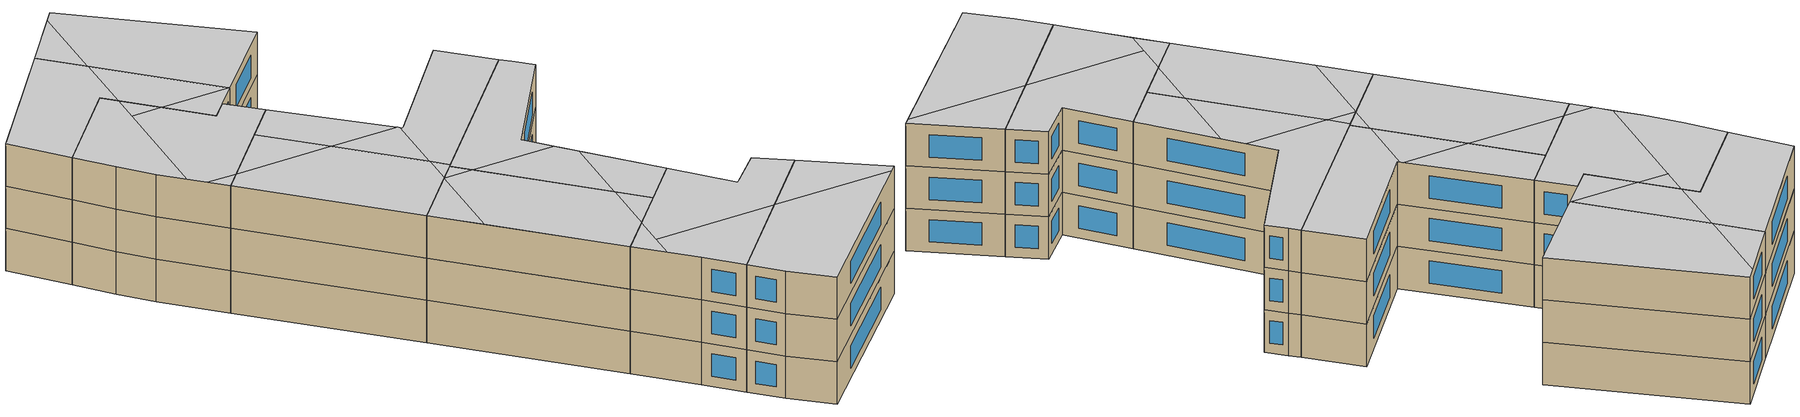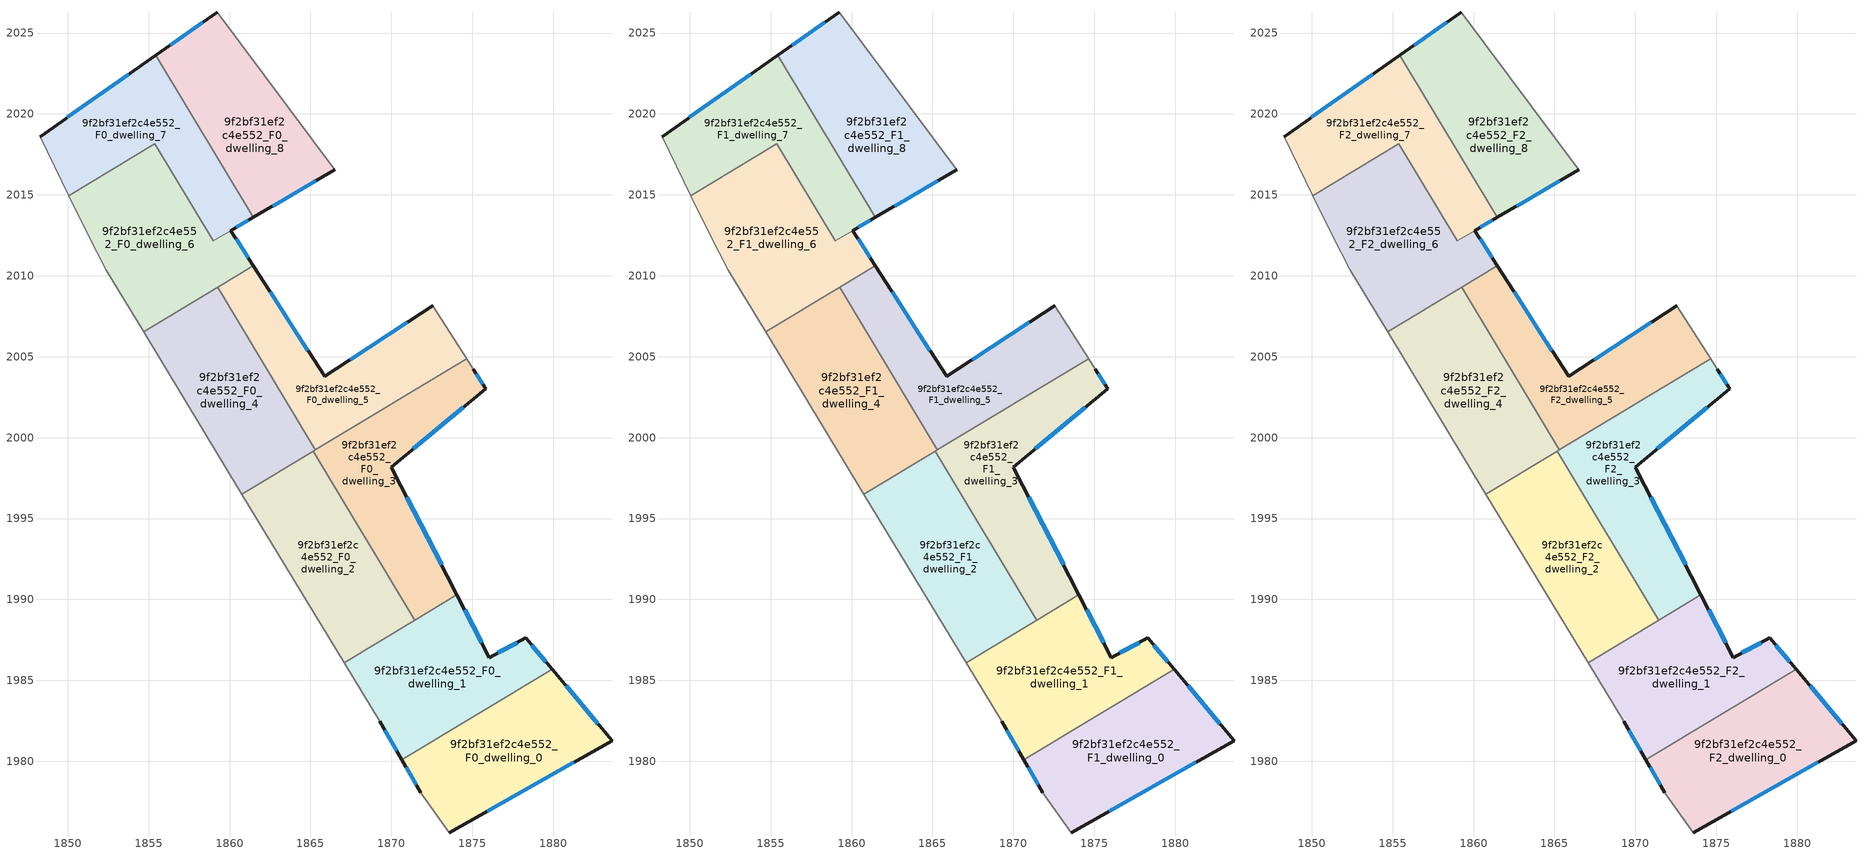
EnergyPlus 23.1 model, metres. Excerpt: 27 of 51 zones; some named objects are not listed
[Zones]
9f2bf31ef2c4e552_F0_dwelling_0
 floor ground (EU_floor_Construction): 1879.92,1985.69 1883.63,1981.28 1873.56,1975.58 1871.81,1978.07 1870.64,1980.1 z0
 wall outside (EU_wall_Construction): 1870.64,1980.1 1871.81,1978.07 / 1873.56,1975.58 1883.63,1981.28 1879.92,1985.69 z0:3
 wall to 9f2bf31ef2c4e552_F0_dwelling_1 (EU_wall_Construction): 1879.92,1985.69 1870.64,1980.1 z0:3
 wall adiabatic (EU_wall_Construction): 1871.81,1978.07 1873.56,1975.58 z0:3
 window (EU_Window_Construction): 1870.91,1979.62 1871.54,1978.54 / 1882.76,1982.31 1880.8,1984.66 / 1875.93,1976.92 1881.27,1979.94 z0.7:2.3
9f2bf31ef2c4e552_F0_dwelling_1
 floor ground (EU_floor_Construction): 1878.3,1987.62 1879.92,1985.69 1870.64,1980.1 1869.27,1982.47 1867.08,1986.08 1874.05,1990.28 1876.04,1986.41 z0
 wall outside (EU_wall_Construction): 1869.27,1982.47 1870.64,1980.1 / 1879.92,1985.69 1878.3,1987.62 1876.04,1986.41 1874.05,1990.28 z0:3
 wall adiabatic (EU_wall_Construction): 1867.08,1986.08 1869.27,1982.47 z0:3
 wall to 9f2bf31ef2c4e552_F0_dwelling_2 (EU_wall_Construction): 1871.44,1988.71 1867.08,1986.08 z0:3
 wall to 9f2bf31ef2c4e552_F0_dwelling_3 (EU_wall_Construction): 1874.05,1990.28 1871.44,1988.71 z0:3
 window (EU_Window_Construction): 1869.59,1981.91 1870.32,1980.66 / 1875.58,1987.32 1874.52,1989.37 / 1877.77,1987.34 1876.57,1986.7 / 1879.54,1986.15 1878.68,1987.17 z0.7:2.3
9f2bf31ef2c4e552_F0_dwelling_2
 floor ground (EU_floor_Construction): 1865.16,1999.15 1871.44,1988.71 1867.08,1986.08 1860.76,1996.51 z0
 wall to 9f2bf31ef2c4e552_F0_dwelling_3 (EU_wall_Construction): 1871.44,1988.71 1865.16,1999.15 z0:3
 wall adiabatic (EU_wall_Construction): 1860.76,1996.51 1867.08,1986.08 z0:3
 wall to 9f2bf31ef2c4e552_F0_dwelling_4 (EU_wall_Construction): 1865.16,1999.15 1860.76,1996.51 z0:3
9f2bf31ef2c4e552_F0_dwelling_3
 floor ground (EU_floor_Construction): 1875.05,2004.22 1875.82,2003.01 1869.98,1998.18 1874.05,1990.28 1871.44,1988.71 1865.16,1999.15 1874.65,2004.87 z0
 wall outside (EU_wall_Construction): 1874.05,1990.28 1869.98,1998.18 1875.82,2003.01 1875.05,2004.22 z0:3
 wall adiabatic (EU_wall_Construction): 1875.05,2004.22 1874.65,2004.87 z0:3
 wall to 9f2bf31ef2c4e552_F0_dwelling_5 (EU_wall_Construction): 1874.65,2004.87 1865.3,1999.24 z0:3
 wall to 9f2bf31ef2c4e552_F0_dwelling_4 (EU_wall_Construction): 1865.3,1999.24 1865.16,1999.15 z0:3
 window (EU_Window_Construction): 1875.64,2003.29 1875.23,2003.94 / 1871.36,1999.32 1874.45,2001.88 / 1873.1,1992.14 1870.94,1996.33 z0.7:2.3
9f2bf31ef2c4e552_F0_dwelling_4
 floor ground (EU_floor_Construction): 1859.26,2009.28 1865.3,1999.24 1860.76,1996.51 1854.69,2006.53 z0
 wall to 9f2bf31ef2c4e552_F0_dwelling_5 (EU_wall_Construction): 1865.3,1999.24 1859.26,2009.28 z0:3
 wall adiabatic (EU_wall_Construction): 1854.69,2006.53 1860.76,1996.51 z0:3
 wall to 9f2bf31ef2c4e552_F0_dwelling_6 (EU_wall_Construction): 1859.26,2009.28 1854.69,2006.53 z0:3
9f2bf31ef2c4e552_F0_dwelling_5
 floor ground (EU_floor_Construction): 1872.56,2008.16 1874.65,2004.87 1865.3,1999.24 1859.26,2009.28 1861.47,2010.62 1865.88,2003.78 z0
 wall outside (EU_wall_Construction): 1872.56,2008.16 1865.88,2003.78 1861.47,2010.62 z0:3
 wall adiabatic (EU_wall_Construction): 1874.65,2004.87 1872.56,2008.16 z0:3
 wall to 9f2bf31ef2c4e552_F0_dwelling_6 (EU_wall_Construction): 1861.47,2010.62 1859.26,2009.28 z0:3
 window (EU_Window_Construction): 1864.84,2005.39 1862.51,2009.01 / 1870.99,2007.13 1867.45,2004.81 z0.7:2.3
9f2bf31ef2c4e552_F0_dwelling_6
 floor ground (EU_floor_Construction): 1860.07,2012.8 1861.47,2010.62 1854.69,2006.53 1852.38,2010.35 1851.26,2012.49 1850.06,2014.95 1855.38,2018.15 1858.98,2012.16 z0
 wall outside (EU_wall_Construction): 1861.47,2010.62 1860.07,2012.8 z0:3
 wall adiabatic (EU_wall_Construction): 1850.06,2014.95 1851.26,2012.49 1852.38,2010.35 1854.69,2006.53 z0:3
 wall to 9f2bf31ef2c4e552_F0_dwelling_7 (EU_wall_Construction): 1858.98,2012.17 1855.38,2018.15 1850.06,2014.95 / 1860.07,2012.8 1858.98,2012.16 z0:3
 window (EU_Window_Construction): 1861.14,2011.13 1860.4,2012.29 z0.7:2.3
9f2bf31ef2c4e552_F0_dwelling_7
 floor ground (EU_floor_Construction): 1855.44,2023.63 1861.47,2013.61 1858.98,2012.16 1855.38,2018.15 1850.06,2014.95 1848.28,2018.61 z0
 wall outside (EU_wall_Construction): 1855.44,2023.63 1848.28,2018.61 / 1860.07,2012.8 1861.47,2013.61 z0:3
 wall adiabatic (EU_wall_Construction): 1848.28,2018.61 1850.06,2014.95 z0:3
 wall to 9f2bf31ef2c4e552_F0_dwelling_8 (EU_wall_Construction): 1861.47,2013.61 1855.44,2023.63 z0:3
 window (EU_Window_Construction): 1853.76,2022.45 1849.97,2019.78 / 1860.4,2012.99 1861.14,2013.42 z0.7:2.3
9f2bf31ef2c4e552_F0_dwelling_8
 floor ground (EU_floor_Construction): 1859.24,2026.29 1866.51,2016.55 1861.47,2013.61 1855.44,2023.63 z0
 wall outside (EU_wall_Construction): 1861.47,2013.61 1866.51,2016.55 / 1859.24,2026.29 1855.44,2023.63 z0:3
 wall adiabatic (EU_wall_Construction): 1866.51,2016.55 1859.24,2026.29 z0:3
 window (EU_Window_Construction): 1862.66,2014.3 1865.33,2015.86 / 1858.34,2025.67 1856.33,2024.26 z0.7:2.3
9f2bf31ef2c4e552_F1_dwelling_0
 floor to 9f2bf31ef2c4e552_F0_dwelling_0 (EU_floor_Construction): 1879.92,1985.69 1883.63,1981.28 1873.56,1975.58 1871.81,1978.07 1870.64,1980.1 z3
 wall outside (EU_wall_Construction): 1870.64,1980.1 1871.81,1978.07 / 1873.56,1975.58 1883.63,1981.28 1879.92,1985.69 z3:6
 wall to 9f2bf31ef2c4e552_F1_dwelling_1 (EU_wall_Construction): 1879.92,1985.69 1870.64,1980.1 z3:6
 wall adiabatic (EU_wall_Construction): 1871.81,1978.07 1873.56,1975.58 z3:6
 window (EU_Window_Construction): 1870.91,1979.62 1871.54,1978.54 / 1882.76,1982.31 1880.8,1984.66 / 1875.93,1976.92 1881.27,1979.94 z3.7:5.3
9f2bf31ef2c4e552_F1_dwelling_1
 floor to 9f2bf31ef2c4e552_F0_dwelling_1 (EU_floor_Construction): 1878.3,1987.62 1879.92,1985.69 1870.64,1980.1 1869.27,1982.47 1867.08,1986.08 1874.05,1990.28 1876.04,1986.41 z3
 wall outside (EU_wall_Construction): 1869.27,1982.47 1870.64,1980.1 / 1879.92,1985.69 1878.3,1987.62 1876.04,1986.41 1874.05,1990.28 z3:6
 wall adiabatic (EU_wall_Construction): 1867.08,1986.08 1869.27,1982.47 z3:6
 wall to 9f2bf31ef2c4e552_F1_dwelling_2 (EU_wall_Construction): 1871.44,1988.71 1867.08,1986.08 z3:6
 wall to 9f2bf31ef2c4e552_F1_dwelling_3 (EU_wall_Construction): 1874.05,1990.28 1871.44,1988.71 z3:6
 window (EU_Window_Construction): 1869.59,1981.91 1870.32,1980.66 / 1875.58,1987.32 1874.52,1989.37 / 1877.77,1987.34 1876.57,1986.7 / 1879.54,1986.15 1878.68,1987.17 z3.7:5.3
9f2bf31ef2c4e552_F1_dwelling_2
 floor to 9f2bf31ef2c4e552_F0_dwelling_2 (EU_floor_Construction): 1865.16,1999.15 1871.44,1988.71 1867.08,1986.08 1860.76,1996.51 z3
 wall to 9f2bf31ef2c4e552_F1_dwelling_3 (EU_wall_Construction): 1871.44,1988.71 1865.16,1999.15 z3:6
 wall adiabatic (EU_wall_Construction): 1860.76,1996.51 1867.08,1986.08 z3:6
 wall to 9f2bf31ef2c4e552_F1_dwelling_4 (EU_wall_Construction): 1865.16,1999.15 1860.76,1996.51 z3:6
9f2bf31ef2c4e552_F1_dwelling_3
 floor to 9f2bf31ef2c4e552_F0_dwelling_3 (EU_floor_Construction): 1875.05,2004.22 1875.82,2003.01 1869.98,1998.18 1874.05,1990.28 1871.44,1988.71 1865.16,1999.15 1874.65,2004.87 z3
 wall outside (EU_wall_Construction): 1874.05,1990.28 1869.98,1998.18 1875.82,2003.01 1875.05,2004.22 z3:6
 wall adiabatic (EU_wall_Construction): 1875.05,2004.22 1874.65,2004.87 z3:6
 wall to 9f2bf31ef2c4e552_F1_dwelling_5 (EU_wall_Construction): 1874.65,2004.87 1865.3,1999.24 z3:6
 wall to 9f2bf31ef2c4e552_F1_dwelling_4 (EU_wall_Construction): 1865.3,1999.24 1865.16,1999.15 z3:6
 window (EU_Window_Construction): 1875.64,2003.29 1875.23,2003.94 / 1871.36,1999.32 1874.45,2001.88 / 1873.1,1992.14 1870.94,1996.33 z3.7:5.3
9f2bf31ef2c4e552_F1_dwelling_4
 floor to 9f2bf31ef2c4e552_F0_dwelling_4 (EU_floor_Construction): 1859.26,2009.28 1865.3,1999.24 1860.76,1996.51 1854.69,2006.53 z3
 wall to 9f2bf31ef2c4e552_F1_dwelling_5 (EU_wall_Construction): 1865.3,1999.24 1859.26,2009.28 z3:6
 wall adiabatic (EU_wall_Construction): 1854.69,2006.53 1860.76,1996.51 z3:6
 wall to 9f2bf31ef2c4e552_F1_dwelling_6 (EU_wall_Construction): 1859.26,2009.28 1854.69,2006.53 z3:6
9f2bf31ef2c4e552_F1_dwelling_5
 floor to 9f2bf31ef2c4e552_F0_dwelling_5 (EU_floor_Construction): 1872.56,2008.16 1874.65,2004.87 1865.3,1999.24 1859.26,2009.28 1861.47,2010.62 1865.88,2003.78 z3
 wall outside (EU_wall_Construction): 1872.56,2008.16 1865.88,2003.78 1861.47,2010.62 z3:6
 wall adiabatic (EU_wall_Construction): 1874.65,2004.87 1872.56,2008.16 z3:6
 wall to 9f2bf31ef2c4e552_F1_dwelling_6 (EU_wall_Construction): 1861.47,2010.62 1859.26,2009.28 z3:6
 window (EU_Window_Construction): 1864.84,2005.39 1862.51,2009.01 / 1870.99,2007.13 1867.45,2004.81 z3.7:5.3
9f2bf31ef2c4e552_F1_dwelling_6
 floor to 9f2bf31ef2c4e552_F0_dwelling_6 (EU_floor_Construction): 1860.07,2012.8 1861.47,2010.62 1854.69,2006.53 1852.38,2010.35 1851.26,2012.49 1850.06,2014.95 1855.38,2018.15 1858.98,2012.16 z3
 wall outside (EU_wall_Construction): 1861.47,2010.62 1860.07,2012.8 z3:6
 wall adiabatic (EU_wall_Construction): 1850.06,2014.95 1851.26,2012.49 1852.38,2010.35 1854.69,2006.53 z3:6
 wall to 9f2bf31ef2c4e552_F1_dwelling_7 (EU_wall_Construction): 1858.98,2012.17 1855.38,2018.15 1850.06,2014.95 / 1860.07,2012.8 1858.98,2012.16 z3:6
 window (EU_Window_Construction): 1861.14,2011.13 1860.4,2012.29 z3.7:5.3
9f2bf31ef2c4e552_F1_dwelling_7
 floor to 9f2bf31ef2c4e552_F0_dwelling_7 (EU_floor_Construction): 1855.44,2023.63 1861.47,2013.61 1858.98,2012.16 1855.38,2018.15 1850.06,2014.95 1848.28,2018.61 z3
 wall outside (EU_wall_Construction): 1855.44,2023.63 1848.28,2018.61 / 1860.07,2012.8 1861.47,2013.61 z3:6
 wall adiabatic (EU_wall_Construction): 1848.28,2018.61 1850.06,2014.95 z3:6
 wall to 9f2bf31ef2c4e552_F1_dwelling_8 (EU_wall_Construction): 1861.47,2013.61 1855.44,2023.63 z3:6
 window (EU_Window_Construction): 1853.76,2022.45 1849.97,2019.78 / 1860.4,2012.99 1861.14,2013.42 z3.7:5.3
9f2bf31ef2c4e552_F1_dwelling_8
 floor to 9f2bf31ef2c4e552_F0_dwelling_8 (EU_floor_Construction): 1859.24,2026.29 1866.51,2016.55 1861.47,2013.61 1855.44,2023.63 z3
 wall outside (EU_wall_Construction): 1861.47,2013.61 1866.51,2016.55 / 1859.24,2026.29 1855.44,2023.63 z3:6
 wall adiabatic (EU_wall_Construction): 1866.51,2016.55 1859.24,2026.29 z3:6
 window (EU_Window_Construction): 1862.66,2014.3 1865.33,2015.86 / 1858.34,2025.67 1856.33,2024.26 z3.7:5.3
9f2bf31ef2c4e552_F2_dwelling_0
 floor to 9f2bf31ef2c4e552_F1_dwelling_0 (EU_floor_Construction): 1879.92,1985.69 1883.63,1981.28 1873.56,1975.58 1871.81,1978.07 1870.64,1980.1 z6
 wall outside (EU_wall_Construction): 1870.64,1980.1 1871.81,1978.07 / 1873.56,1975.58 1883.63,1981.28 1879.92,1985.69 z6:9
 wall to 9f2bf31ef2c4e552_F2_dwelling_1 (EU_wall_Construction): 1879.92,1985.69 1870.64,1980.1 z6:9
 wall adiabatic (EU_wall_Construction): 1871.81,1978.07 1873.56,1975.58 z6:9
 window (EU_Window_Construction): 1870.91,1979.62 1871.54,1978.54 / 1882.76,1982.31 1880.8,1984.66 / 1875.93,1976.92 1881.27,1979.94 z6.7:8.3
 ceiling to 9f2bf31ef2c4e552_F3_dwelling_0 (EU_floor_Construction): 1883.26,1981.07 1875.99,1983.32 1870.64,1980.1 1871.81,1978.07 1873.56,1975.58 z9
 ceiling to 9f2bf31ef2c4e552_F3_dwelling_1 (EU_floor_Construction): 1883.63,1981.28 1879.92,1985.69 1875.99,1983.32 1883.26,1981.07 z9
9f2bf31ef2c4e552_F2_dwelling_1
 floor to 9f2bf31ef2c4e552_F1_dwelling_1 (EU_floor_Construction): 1878.3,1987.62 1879.92,1985.69 1870.64,1980.1 1869.27,1982.47 1867.08,1986.08 1874.05,1990.28 1876.04,1986.41 z6
 wall outside (EU_wall_Construction): 1869.27,1982.47 1870.64,1980.1 / 1879.92,1985.69 1878.3,1987.62 1876.04,1986.41 1874.05,1990.28 z6:9
 wall adiabatic (EU_wall_Construction): 1867.08,1986.08 1869.27,1982.47 z6:9
 wall to 9f2bf31ef2c4e552_F2_dwelling_2 (EU_wall_Construction): 1871.44,1988.71 1867.08,1986.08 z6:9
 wall to 9f2bf31ef2c4e552_F2_dwelling_3 (EU_wall_Construction): 1874.05,1990.28 1871.44,1988.71 z6:9
 window (EU_Window_Construction): 1869.59,1981.91 1870.32,1980.66 / 1875.58,1987.32 1874.52,1989.37 / 1877.77,1987.34 1876.57,1986.7 / 1879.54,1986.15 1878.68,1987.17 z6.7:8.3
 ceiling to 9f2bf31ef2c4e552_F3_dwelling_1 (EU_floor_Construction): 1879.92,1985.69 1878.3,1987.62 1876.04,1986.41 1874.05,1990.28 1869.22,1987.37 1868.67,1985.6 1875.99,1983.32 z9
 ceiling to 9f2bf31ef2c4e552_F3_dwelling_0 (EU_floor_Construction): 1875.99,1983.32 1868.67,1985.6 1868.23,1984.18 1869.27,1982.47 1870.64,1980.1 z9
 ceiling to 9f2bf31ef2c4e552_F3_dwelling_2 (EU_floor_Construction): 1868.23,1984.18 1869.22,1987.37 1867.08,1986.08 z9
9f2bf31ef2c4e552_F2_dwelling_2
 floor to 9f2bf31ef2c4e552_F1_dwelling_2 (EU_floor_Construction): 1865.16,1999.15 1871.44,1988.71 1867.08,1986.08 1860.76,1996.51 z6
 wall to 9f2bf31ef2c4e552_F2_dwelling_3 (EU_wall_Construction): 1871.44,1988.71 1865.16,1999.15 z6:9
 wall adiabatic (EU_wall_Construction): 1860.76,1996.51 1867.08,1986.08 z6:9
 wall to 9f2bf31ef2c4e552_F2_dwelling_4 (EU_wall_Construction): 1865.16,1999.15 1860.76,1996.51 z6:9
 ceiling to 9f2bf31ef2c4e552_F3_dwelling_2 (EU_floor_Construction): 1869.22,1987.37 1870.25,1990.69 1865.87,1997.97 1864.11,1998.51 1862.57,1993.53 1867.08,1986.08 z9
 ceiling to 9f2bf31ef2c4e552_F3_dwelling_4 (EU_floor_Construction): 1862.57,1993.53 1864.12,1998.53 1860.76,1996.51 z9
 ceiling to 9f2bf31ef2c4e552_F3_dwelling_1 (EU_floor_Construction): 1871.44,1988.71 1870.25,1990.69 1869.22,1987.37 z9
 ceiling to 9f2bf31ef2c4e552_F3_dwelling_3 (EU_floor_Construction): 1865.87,1997.97 1865.16,1999.15 1864.12,1998.53 1864.12,1998.51 z9
9f2bf31ef2c4e552_F2_dwelling_3
 floor to 9f2bf31ef2c4e552_F1_dwelling_3 (EU_floor_Construction): 1875.05,2004.22 1875.82,2003.01 1869.98,1998.18 1874.05,1990.28 1871.44,1988.71 1865.16,1999.15 1874.65,2004.87 z6
 wall outside (EU_wall_Construction): 1874.05,1990.28 1869.98,1998.18 1875.82,2003.01 1875.05,2004.22 z6:9
 wall adiabatic (EU_wall_Construction): 1875.05,2004.22 1874.65,2004.87 z6:9
 wall to 9f2bf31ef2c4e552_F2_dwelling_5 (EU_wall_Construction): 1874.65,2004.87 1865.3,1999.24 z6:9
 wall to 9f2bf31ef2c4e552_F2_dwelling_4 (EU_wall_Construction): 1865.3,1999.24 1865.16,1999.15 z6:9
 window (EU_Window_Construction): 1875.64,2003.29 1875.23,2003.94 / 1871.36,1999.32 1874.45,2001.88 / 1873.1,1992.14 1870.94,1996.33 z6.7:8.3
 ceiling to 9f2bf31ef2c4e552_F3_dwelling_3 (EU_floor_Construction): 1870.9,1996.41 1869.98,1998.18 1875.82,2003.01 1875.05,2004.22 1874.65,2004.87 1865.16,1999.15 1865.87,1997.97 z9
 ceiling to 9f2bf31ef2c4e552_F3_dwelling_1 (EU_floor_Construction): 1874.05,1990.28 1871.6,1995.04 1870.25,1990.69 1871.44,1988.71 z9
 ceiling to 9f2bf31ef2c4e552_F3_dwelling_2 (EU_floor_Construction): 1870.25,1990.69 1871.6,1995.04 1870.9,1996.41 1865.87,1997.97 z9
9f2bf31ef2c4e552_F2_dwelling_4
 floor to 9f2bf31ef2c4e552_F1_dwelling_4 (EU_floor_Construction): 1859.26,2009.28 1865.3,1999.24 1860.76,1996.51 1854.69,2006.53 z6
 wall to 9f2bf31ef2c4e552_F2_dwelling_5 (EU_wall_Construction): 1865.3,1999.24 1859.26,2009.28 z6:9
 wall adiabatic (EU_wall_Construction): 1854.69,2006.53 1860.76,1996.51 z6:9
 wall to 9f2bf31ef2c4e552_F2_dwelling_6 (EU_wall_Construction): 1859.26,2009.28 1854.69,2006.53 z6:9
 ceiling to 9f2bf31ef2c4e552_F3_dwelling_4 (EU_floor_Construction): 1864.12,1998.53 1864.67,2000.29 1861.63,2005.34 1855.74,2007.17 1854.69,2006.53 1860.76,1996.51 z9
 ceiling to 9f2bf31ef2c4e552_F3_dwelling_5 (EU_floor_Construction): 1861.63,2005.34 1859.26,2009.28 1855.74,2007.17 z9
 ceiling to 9f2bf31ef2c4e552_F3_dwelling_3 (EU_floor_Construction): 1865.3,1999.24 1864.67,2000.29 1864.12,1998.53 z9
9f2bf31ef2c4e552_F2_dwelling_5
 floor to 9f2bf31ef2c4e552_F1_dwelling_5 (EU_floor_Construction): 1872.56,2008.16 1874.65,2004.87 1865.3,1999.24 1859.26,2009.28 1861.47,2010.62 1865.88,2003.78 z6
 wall outside (EU_wall_Construction): 1872.56,2008.16 1865.88,2003.78 1861.47,2010.62 z6:9
 wall adiabatic (EU_wall_Construction): 1874.65,2004.87 1872.56,2008.16 z6:9
 wall to 9f2bf31ef2c4e552_F2_dwelling_6 (EU_wall_Construction): 1861.47,2010.62 1859.26,2009.28 z6:9
 window (EU_Window_Construction): 1864.84,2005.39 1862.51,2009.01 / 1870.99,2007.13 1867.45,2004.81 z6.7:8.3
 ceiling to 9f2bf31ef2c4e552_F3_dwelling_5 (EU_floor_Construction): 1865.68,2004.08 1861.47,2010.62 1859.26,2009.28 1861.63,2005.34 z9
 ceiling to 9f2bf31ef2c4e552_F3_dwelling_3 (EU_floor_Construction): 1874.65,2004.87 1872.56,2008.16 1865.88,2003.78 1865.79,2003.92 1864.67,2000.29 1865.3,1999.24 z9
 ceiling to 9f2bf31ef2c4e552_F3_dwelling_4 (EU_floor_Construction): 1864.67,2000.29 1865.79,2003.92 1865.73,2004.01 1865.68,2004.08 1861.63,2005.34 z9
9f2bf31ef2c4e552_F2_dwelling_6
 floor to 9f2bf31ef2c4e552_F1_dwelling_6 (EU_floor_Construction): 1860.07,2012.8 1861.47,2010.62 1854.69,2006.53 1852.38,2010.35 1851.26,2012.49 1850.06,2014.95 1855.38,2018.15 1858.98,2012.16 z6
 wall outside (EU_wall_Construction): 1861.47,2010.62 1860.07,2012.8 z6:9
 wall adiabatic (EU_wall_Construction): 1850.06,2014.95 1851.26,2012.49 1852.38,2010.35 1854.69,2006.53 z6:9
 wall to 9f2bf31ef2c4e552_F2_dwelling_7 (EU_wall_Construction): 1858.98,2012.17 1855.38,2018.15 1850.06,2014.95 / 1860.07,2012.8 1858.98,2012.16 z6:9
 window (EU_Window_Construction): 1861.14,2011.13 1860.4,2012.29 z6.7:8.3
 ceiling to 9f2bf31ef2c4e552_F3_dwelling_7 (EU_floor_Construction): 1853.33,2008.78 1855.94,2017.21 1855.38,2018.15 1850.06,2014.95 1851.26,2012.49 1852.38,2010.35 z9
 ceiling to 9f2bf31ef2c4e552_F3_dwelling_4 (EU_floor_Construction): 1855.74,2007.17 1853.97,2007.72 1854.69,2006.53 z9
 ceiling to 9f2bf31ef2c4e552_F3_dwelling_5 (EU_floor_Construction): 1861.47,2010.62 1860.07,2012.8 1858.98,2012.16 1857.29,2014.97 1855.43,2015.55 1853.33,2008.78 1853.97,2007.72 1855.74,2007.17 z9
 ceiling to 9f2bf31ef2c4e552_F3_dwelling_6 (EU_floor_Construction): 1857.29,2014.97 1855.94,2017.21 1855.43,2015.55 z9
9f2bf31ef2c4e552_F2_dwelling_7
 floor to 9f2bf31ef2c4e552_F1_dwelling_7 (EU_floor_Construction): 1855.44,2023.63 1861.47,2013.61 1858.98,2012.16 1855.38,2018.15 1850.06,2014.95 1848.28,2018.61 z6
 wall outside (EU_wall_Construction): 1855.44,2023.63 1848.28,2018.61 / 1860.07,2012.8 1861.47,2013.61 z6:9
 wall adiabatic (EU_wall_Construction): 1848.28,2018.61 1850.06,2014.95 z6:9
 wall to 9f2bf31ef2c4e552_F2_dwelling_8 (EU_wall_Construction): 1861.47,2013.61 1855.44,2023.63 z6:9
 window (EU_Window_Construction): 1853.76,2022.45 1849.97,2019.78 / 1860.4,2012.99 1861.14,2013.42 z6.7:8.3
 ceiling to 9f2bf31ef2c4e552_F3_dwelling_7 (EU_floor_Construction): 1855.94,2017.21 1857.09,2020.89 1855.44,2023.63 1848.28,2018.61 1850.06,2014.95 1855.38,2018.15 z9
 ceiling to 9f2bf31ef2c4e552_F3_dwelling_6 (EU_floor_Construction): 1861.43,2013.69 1857.09,2020.89 1855.94,2017.21 1857.29,2014.97 z9
 ceiling to 9f2bf31ef2c4e552_F3_dwelling_5 (EU_floor_Construction): 1861.41,2013.58 1861.47,2013.61 1861.43,2013.69 1857.29,2014.97 1858.98,2012.17 z9
9f2bf31ef2c4e552_F2_dwelling_8
 floor to 9f2bf31ef2c4e552_F1_dwelling_8 (EU_floor_Construction): 1859.24,2026.29 1866.51,2016.55 1861.47,2013.61 1855.44,2023.63 z6
 wall outside (EU_wall_Construction): 1861.47,2013.61 1866.51,2016.55 / 1859.24,2026.29 1855.44,2023.63 z6:9
 wall adiabatic (EU_wall_Construction): 1866.51,2016.55 1859.24,2026.29 z6:9
 window (EU_Window_Construction): 1862.66,2014.3 1865.33,2015.86 / 1858.34,2025.67 1856.33,2024.26 z6.7:8.3
 ceiling to 9f2bf31ef2c4e552_F3_dwelling_6 (EU_floor_Construction): 1866.51,2016.55 1859.24,2026.29 1858.63,2025.87 1857.09,2020.89 1861.43,2013.69 1861.54,2013.65 z9
 ceiling to 9f2bf31ef2c4e552_F3_dwelling_7 (EU_floor_Construction): 1857.09,2020.89 1858.63,2025.87 1855.44,2023.63 z9
[Building]
EU S2 Campaign: North Axis=0; Terrain=City; Solar Distribution=FullExterior
[Site:Location]
Budapest.Ferenc.Liszt.Intl.AP: Latitude=47.437; Longitude=19.256; Time Zone=1; Elevation=185
[SizingPeriod:WeatherFileDays]
AnnualSizingPeriod: Begin Month=1; Begin Day of Month=1; End Month=12; End Day of Month=31; Day of Week for Start Day=Monday; Use Weather File Daylight Saving Period=No; Use Weather File Rain and Snow Indicators=No
[MATERIAL]
EU_InternalMass_Material: Roughness=MediumRough; Thickness=0.1; Conductivity=1; Density=1800; Specific Heat=900; Thermal Absorptance=0.9; Solar Absorptance=0.7; Visible Absorptance=0.7
[MATERIAL:NOMASS] Roughness=MediumRough; Thermal Absorptance=0.9; Solar Absorptance=0.7; Visible Absorptance=0.7
Name | Thermal Resistance
EU_wall_NoMass | 0.832559
EU_floor_NoMass | 0.872794
[WINDOWMATERIAL:SIMPLEGLAZINGSYSTEM]
EU_Window_SimpleGlazing: UFactor=2.79869; Solar Heat Gain Coefficient=0.75; Visible Transmittance=0.75
[CONSTRUCTION]
EU_wall_Construction: EU_wall_NoMass
EU_floor_Construction: EU_floor_NoMass
EU_Window_Construction: EU_Window_SimpleGlazing
EU_InternalMass_Construction: EU_InternalMass_Material
[ZONE] Type=1; Multiplier=1; Ceiling Height=autocalculate; Floor Area=autocalculate; Part of Total Floor Area=Yes
Name | Volume
9f2bf31ef2c4e552_F0_dwelling_0; 9f2bf31ef2c4e552_F1_dwelling_0; 9f2bf31ef2c4e552_F2_dwelling_0 | 186.916
9f2bf31ef2c4e552_F0_dwelling_1; 9f2bf31ef2c4e552_F1_dwelling_1; 9f2bf31ef2c4e552_F2_dwelling_1 | 186.913
9f2bf31ef2c4e552_F0_dwelling_2; 9f2bf31ef2c4e552_F1_dwelling_2; 9f2bf31ef2c4e552_F2_dwelling_2 | 186.89
9f2bf31ef2c4e552_F0_dwelling_3; 9f2bf31ef2c4e552_F1_dwelling_3; 9f2bf31ef2c4e552_F2_dwelling_3 | 186.892
9f2bf31ef2c4e552_F0_dwelling_4; 9f2bf31ef2c4e552_F1_dwelling_4; 9f2bf31ef2c4e552_F2_dwelling_4 | 186.923
9f2bf31ef2c4e552_F0_dwelling_5; 9f2bf31ef2c4e552_F1_dwelling_5; 9f2bf31ef2c4e552_F2_dwelling_5 | 186.918
9f2bf31ef2c4e552_F0_dwelling_6; 9f2bf31ef2c4e552_F1_dwelling_6; 9f2bf31ef2c4e552_F2_dwelling_6 | 197.042
9f2bf31ef2c4e552_F0_dwelling_7; 9f2bf31ef2c4e552_F1_dwelling_7; 9f2bf31ef2c4e552_F2_dwelling_7 | 176.803
9f2bf31ef2c4e552_F0_dwelling_8; 9f2bf31ef2c4e552_F1_dwelling_8; 9f2bf31ef2c4e552_F2_dwelling_8 | 186.893
[INTERNALMASS] Construction=EU_InternalMass_Construction
Name | Zone or ZoneList | Surface Area
9f2bf31ef2c4e552_F0_dwelling_0_EU_InternalMass | 9f2bf31ef2c4e552_F0_dwelling_0 | 62.3052
9f2bf31ef2c4e552_F0_dwelling_1_EU_InternalMass | 9f2bf31ef2c4e552_F0_dwelling_1 | 62.3046
9f2bf31ef2c4e552_F0_dwelling_2_EU_InternalMass | 9f2bf31ef2c4e552_F0_dwelling_2 | 62.296
9f2bf31ef2c4e552_F0_dwelling_3_EU_InternalMass | 9f2bf31ef2c4e552_F0_dwelling_3 | 62.2992
9f2bf31ef2c4e552_F0_dwelling_4_EU_InternalMass | 9f2bf31ef2c4e552_F0_dwelling_4 | 62.3065
9f2bf31ef2c4e552_F0_dwelling_5_EU_InternalMass | 9f2bf31ef2c4e552_F0_dwelling_5 | 62.3063
9f2bf31ef2c4e552_F0_dwelling_6_EU_InternalMass | 9f2bf31ef2c4e552_F0_dwelling_6 | 65.6818
9f2bf31ef2c4e552_F0_dwelling_7_EU_InternalMass | 9f2bf31ef2c4e552_F0_dwelling_7 | 58.9361
9f2bf31ef2c4e552_F0_dwelling_8_EU_InternalMass | 9f2bf31ef2c4e552_F0_dwelling_8 | 62.2997
9f2bf31ef2c4e552_F1_dwelling_0_EU_InternalMass | 9f2bf31ef2c4e552_F1_dwelling_0 | 62.3052
9f2bf31ef2c4e552_F1_dwelling_1_EU_InternalMass | 9f2bf31ef2c4e552_F1_dwelling_1 | 62.3046
9f2bf31ef2c4e552_F1_dwelling_2_EU_InternalMass | 9f2bf31ef2c4e552_F1_dwelling_2 | 62.296
9f2bf31ef2c4e552_F1_dwelling_3_EU_InternalMass | 9f2bf31ef2c4e552_F1_dwelling_3 | 62.2992
9f2bf31ef2c4e552_F1_dwelling_4_EU_InternalMass | 9f2bf31ef2c4e552_F1_dwelling_4 | 62.3065
9f2bf31ef2c4e552_F1_dwelling_5_EU_InternalMass | 9f2bf31ef2c4e552_F1_dwelling_5 | 62.3063
9f2bf31ef2c4e552_F1_dwelling_6_EU_InternalMass | 9f2bf31ef2c4e552_F1_dwelling_6 | 65.6818
9f2bf31ef2c4e552_F1_dwelling_7_EU_InternalMass | 9f2bf31ef2c4e552_F1_dwelling_7 | 58.9361
9f2bf31ef2c4e552_F1_dwelling_8_EU_InternalMass | 9f2bf31ef2c4e552_F1_dwelling_8 | 62.2997
9f2bf31ef2c4e552_F2_dwelling_0_EU_InternalMass | 9f2bf31ef2c4e552_F2_dwelling_0 | 62.3052
9f2bf31ef2c4e552_F2_dwelling_1_EU_InternalMass | 9f2bf31ef2c4e552_F2_dwelling_1 | 62.3046
9f2bf31ef2c4e552_F2_dwelling_2_EU_InternalMass | 9f2bf31ef2c4e552_F2_dwelling_2 | 62.296
9f2bf31ef2c4e552_F2_dwelling_3_EU_InternalMass | 9f2bf31ef2c4e552_F2_dwelling_3 | 62.2992
9f2bf31ef2c4e552_F2_dwelling_4_EU_InternalMass | 9f2bf31ef2c4e552_F2_dwelling_4 | 62.3065
9f2bf31ef2c4e552_F2_dwelling_5_EU_InternalMass | 9f2bf31ef2c4e552_F2_dwelling_5 | 62.3063
9f2bf31ef2c4e552_F2_dwelling_6_EU_InternalMass | 9f2bf31ef2c4e552_F2_dwelling_6 | 65.6818
9f2bf31ef2c4e552_F2_dwelling_7_EU_InternalMass | 9f2bf31ef2c4e552_F2_dwelling_7 | 58.9361
9f2bf31ef2c4e552_F2_dwelling_8_EU_InternalMass | 9f2bf31ef2c4e552_F2_dwelling_8 | 62.2997
[OTHEREQUIPMENT] Fuel Type=Electricity; Design Level Calculation Method=Watts/Area; Power per Zone Floor Area=1; Fraction Latent=0; Fraction Radiant=0; Fraction Lost=0; Carbon Dioxide Generation Rate=0; EndUse Subcategory=EU_Step8_InternalGains
Name | Zone or ZoneList or Space or SpaceList | Schedule
EU_Step8_InternalGain_9f2bf31ef2c4e552_F0_dwelling_0_f000 | 9f2bf31ef2c4e552_F0_dwelling_0 | EU_Step8_GainSchedule_9f2bf31ef2c4e552_F0_dwelling_0_f000
EU_Step8_InternalGain_9f2bf31ef2c4e552_F0_dwelling_1_f000 | 9f2bf31ef2c4e552_F0_dwelling_1 | EU_Step8_GainSchedule_9f2bf31ef2c4e552_F0_dwelling_1_f000
EU_Step8_InternalGain_9f2bf31ef2c4e552_F0_dwelling_2_f000 | 9f2bf31ef2c4e552_F0_dwelling_2 | EU_Step8_GainSchedule_9f2bf31ef2c4e552_F0_dwelling_2_f000
EU_Step8_InternalGain_9f2bf31ef2c4e552_F0_dwelling_3_f000 | 9f2bf31ef2c4e552_F0_dwelling_3 | EU_Step8_GainSchedule_9f2bf31ef2c4e552_F0_dwelling_3_f000
EU_Step8_InternalGain_9f2bf31ef2c4e552_F0_dwelling_4_f000 | 9f2bf31ef2c4e552_F0_dwelling_4 | EU_Step8_GainSchedule_9f2bf31ef2c4e552_F0_dwelling_4_f000
EU_Step8_InternalGain_9f2bf31ef2c4e552_F0_dwelling_5_f000 | 9f2bf31ef2c4e552_F0_dwelling_5 | EU_Step8_GainSchedule_9f2bf31ef2c4e552_F0_dwelling_5_f000
EU_Step8_InternalGain_9f2bf31ef2c4e552_F0_dwelling_6_f000 | 9f2bf31ef2c4e552_F0_dwelling_6 | EU_Step8_GainSchedule_9f2bf31ef2c4e552_F0_dwelling_6_f000
EU_Step8_InternalGain_9f2bf31ef2c4e552_F0_dwelling_7_f000 | 9f2bf31ef2c4e552_F0_dwelling_7 | EU_Step8_GainSchedule_9f2bf31ef2c4e552_F0_dwelling_7_f000
EU_Step8_InternalGain_9f2bf31ef2c4e552_F0_dwelling_8_f000 | 9f2bf31ef2c4e552_F0_dwelling_8 | EU_Step8_GainSchedule_9f2bf31ef2c4e552_F0_dwelling_8_f000
EU_Step8_InternalGain_9f2bf31ef2c4e552_F1_dwelling_0_f000 | 9f2bf31ef2c4e552_F1_dwelling_0 | EU_Step8_GainSchedule_9f2bf31ef2c4e552_F1_dwelling_0_f000
EU_Step8_InternalGain_9f2bf31ef2c4e552_F1_dwelling_1_f000 | 9f2bf31ef2c4e552_F1_dwelling_1 | EU_Step8_GainSchedule_9f2bf31ef2c4e552_F1_dwelling_1_f000
EU_Step8_InternalGain_9f2bf31ef2c4e552_F1_dwelling_2_f000 | 9f2bf31ef2c4e552_F1_dwelling_2 | EU_Step8_GainSchedule_9f2bf31ef2c4e552_F1_dwelling_2_f000
EU_Step8_InternalGain_9f2bf31ef2c4e552_F1_dwelling_3_f000 | 9f2bf31ef2c4e552_F1_dwelling_3 | EU_Step8_GainSchedule_9f2bf31ef2c4e552_F1_dwelling_3_f000
EU_Step8_InternalGain_9f2bf31ef2c4e552_F1_dwelling_4_f000 | 9f2bf31ef2c4e552_F1_dwelling_4 | EU_Step8_GainSchedule_9f2bf31ef2c4e552_F1_dwelling_4_f000
EU_Step8_InternalGain_9f2bf31ef2c4e552_F1_dwelling_5_f000 | 9f2bf31ef2c4e552_F1_dwelling_5 | EU_Step8_GainSchedule_9f2bf31ef2c4e552_F1_dwelling_5_f000
EU_Step8_InternalGain_9f2bf31ef2c4e552_F1_dwelling_6_f000 | 9f2bf31ef2c4e552_F1_dwelling_6 | EU_Step8_GainSchedule_9f2bf31ef2c4e552_F1_dwelling_6_f000
EU_Step8_InternalGain_9f2bf31ef2c4e552_F1_dwelling_7_f000 | 9f2bf31ef2c4e552_F1_dwelling_7 | EU_Step8_GainSchedule_9f2bf31ef2c4e552_F1_dwelling_7_f000
EU_Step8_InternalGain_9f2bf31ef2c4e552_F1_dwelling_8_f000 | 9f2bf31ef2c4e552_F1_dwelling_8 | EU_Step8_GainSchedule_9f2bf31ef2c4e552_F1_dwelling_8_f000
EU_Step8_InternalGain_9f2bf31ef2c4e552_F2_dwelling_0_f000 | 9f2bf31ef2c4e552_F2_dwelling_0 | EU_Step8_GainSchedule_9f2bf31ef2c4e552_F2_dwelling_0_f000
EU_Step8_InternalGain_9f2bf31ef2c4e552_F2_dwelling_1_f000 | 9f2bf31ef2c4e552_F2_dwelling_1 | EU_Step8_GainSchedule_9f2bf31ef2c4e552_F2_dwelling_1_f000
EU_Step8_InternalGain_9f2bf31ef2c4e552_F2_dwelling_2_f000 | 9f2bf31ef2c4e552_F2_dwelling_2 | EU_Step8_GainSchedule_9f2bf31ef2c4e552_F2_dwelling_2_f000
EU_Step8_InternalGain_9f2bf31ef2c4e552_F2_dwelling_3_f000 | 9f2bf31ef2c4e552_F2_dwelling_3 | EU_Step8_GainSchedule_9f2bf31ef2c4e552_F2_dwelling_3_f000
EU_Step8_InternalGain_9f2bf31ef2c4e552_F2_dwelling_4_f000 | 9f2bf31ef2c4e552_F2_dwelling_4 | EU_Step8_GainSchedule_9f2bf31ef2c4e552_F2_dwelling_4_f000
EU_Step8_InternalGain_9f2bf31ef2c4e552_F2_dwelling_5_f000 | 9f2bf31ef2c4e552_F2_dwelling_5 | EU_Step8_GainSchedule_9f2bf31ef2c4e552_F2_dwelling_5_f000
EU_Step8_InternalGain_9f2bf31ef2c4e552_F2_dwelling_6_f000 | 9f2bf31ef2c4e552_F2_dwelling_6 | EU_Step8_GainSchedule_9f2bf31ef2c4e552_F2_dwelling_6_f000
EU_Step8_InternalGain_9f2bf31ef2c4e552_F2_dwelling_7_f000 | 9f2bf31ef2c4e552_F2_dwelling_7 | EU_Step8_GainSchedule_9f2bf31ef2c4e552_F2_dwelling_7_f000
EU_Step8_InternalGain_9f2bf31ef2c4e552_F2_dwelling_8_f000 | 9f2bf31ef2c4e552_F2_dwelling_8 | EU_Step8_GainSchedule_9f2bf31ef2c4e552_F2_dwelling_8_f000
[ZONEVENTILATION:DESIGNFLOWRATE] Schedule=EU_AlwaysOn; Design Flow Rate Calculation Method=AirChanges/Hour; Air Changes per Hour=0.475469; Ventilation Type=Natural; Fan Pressure Rise=0; Fan Total Efficiency=1; Constant Term Coefficient=1; Temperature Term Coefficient=0; Velocity Term Coefficient=0; Velocity Squared Term Coefficient=0; Minimum Indoor Temperature=-100; Maximum Indoor Temperature=100; Delta Temperature=-100; Minimum Outdoor Temperature=-100; Maximum Outdoor Temperature=100; Maximum Wind Speed=40
Name | Zone or ZoneList or Space or SpaceList
EU_ConstantAir_9f2bf31ef2c4e552_F0_dwelling_0 | 9f2bf31ef2c4e552_F0_dwelling_0
EU_ConstantAir_9f2bf31ef2c4e552_F0_dwelling_1 | 9f2bf31ef2c4e552_F0_dwelling_1
EU_ConstantAir_9f2bf31ef2c4e552_F0_dwelling_2 | 9f2bf31ef2c4e552_F0_dwelling_2
EU_ConstantAir_9f2bf31ef2c4e552_F0_dwelling_3 | 9f2bf31ef2c4e552_F0_dwelling_3
EU_ConstantAir_9f2bf31ef2c4e552_F0_dwelling_4 | 9f2bf31ef2c4e552_F0_dwelling_4
EU_ConstantAir_9f2bf31ef2c4e552_F0_dwelling_5 | 9f2bf31ef2c4e552_F0_dwelling_5
EU_ConstantAir_9f2bf31ef2c4e552_F0_dwelling_6 | 9f2bf31ef2c4e552_F0_dwelling_6
EU_ConstantAir_9f2bf31ef2c4e552_F0_dwelling_7 | 9f2bf31ef2c4e552_F0_dwelling_7
EU_ConstantAir_9f2bf31ef2c4e552_F0_dwelling_8 | 9f2bf31ef2c4e552_F0_dwelling_8
EU_ConstantAir_9f2bf31ef2c4e552_F1_dwelling_0 | 9f2bf31ef2c4e552_F1_dwelling_0
EU_ConstantAir_9f2bf31ef2c4e552_F1_dwelling_1 | 9f2bf31ef2c4e552_F1_dwelling_1
EU_ConstantAir_9f2bf31ef2c4e552_F1_dwelling_2 | 9f2bf31ef2c4e552_F1_dwelling_2
EU_ConstantAir_9f2bf31ef2c4e552_F1_dwelling_3 | 9f2bf31ef2c4e552_F1_dwelling_3
EU_ConstantAir_9f2bf31ef2c4e552_F1_dwelling_4 | 9f2bf31ef2c4e552_F1_dwelling_4
EU_ConstantAir_9f2bf31ef2c4e552_F1_dwelling_5 | 9f2bf31ef2c4e552_F1_dwelling_5
EU_ConstantAir_9f2bf31ef2c4e552_F1_dwelling_6 | 9f2bf31ef2c4e552_F1_dwelling_6
EU_ConstantAir_9f2bf31ef2c4e552_F1_dwelling_7 | 9f2bf31ef2c4e552_F1_dwelling_7
EU_ConstantAir_9f2bf31ef2c4e552_F1_dwelling_8 | 9f2bf31ef2c4e552_F1_dwelling_8
EU_ConstantAir_9f2bf31ef2c4e552_F2_dwelling_0 | 9f2bf31ef2c4e552_F2_dwelling_0
EU_ConstantAir_9f2bf31ef2c4e552_F2_dwelling_1 | 9f2bf31ef2c4e552_F2_dwelling_1
EU_ConstantAir_9f2bf31ef2c4e552_F2_dwelling_2 | 9f2bf31ef2c4e552_F2_dwelling_2
EU_ConstantAir_9f2bf31ef2c4e552_F2_dwelling_3 | 9f2bf31ef2c4e552_F2_dwelling_3
EU_ConstantAir_9f2bf31ef2c4e552_F2_dwelling_4 | 9f2bf31ef2c4e552_F2_dwelling_4
EU_ConstantAir_9f2bf31ef2c4e552_F2_dwelling_5 | 9f2bf31ef2c4e552_F2_dwelling_5
EU_ConstantAir_9f2bf31ef2c4e552_F2_dwelling_6 | 9f2bf31ef2c4e552_F2_dwelling_6
EU_ConstantAir_9f2bf31ef2c4e552_F2_dwelling_7 | 9f2bf31ef2c4e552_F2_dwelling_7
EU_ConstantAir_9f2bf31ef2c4e552_F2_dwelling_8 | 9f2bf31ef2c4e552_F2_dwelling_8
[HVACTEMPLATE:THERMOSTAT] Constant Heating Setpoint=20; Constant Cooling Setpoint=50
EU_HeatOnly_9f2bf31ef2c4e552_F0_dwelling_0; EU_HeatOnly_9f2bf31ef2c4e552_F0_dwelling_1; EU_HeatOnly_9f2bf31ef2c4e552_F0_dwelling_2; EU_HeatOnly_9f2bf31ef2c4e552_F0_dwelling_3; EU_HeatOnly_9f2bf31ef2c4e552_F0_dwelling_4; EU_HeatOnly_9f2bf31ef2c4e552_F0_dwelling_5; EU_HeatOnly_9f2bf31ef2c4e552_F0_dwelling_6; EU_HeatOnly_9f2bf31ef2c4e552_F0_dwelling_7; EU_HeatOnly_9f2bf31ef2c4e552_F0_dwelling_8; EU_HeatOnly_9f2bf31ef2c4e552_F1_dwelling_0
[HVACTEMPLATE:ZONE:IDEALLOADSAIRSYSTEM] System Availability Schedule=EU_AlwaysOn; Maximum Heating Supply Air Temperature=50; Minimum Cooling Supply Air Temperature=13; Maximum Heating Supply Air Humidity Ratio=0.0156; Minimum Cooling Supply Air Humidity Ratio=0.0077; Heating Limit=NoLimit; Cooling Limit=NoLimit; Heating Availability Schedule=EU_AlwaysOn; Cooling Availability Schedule=EU_CoolingOff; Dehumidification Control Type=ConstantSensibleHeatRatio; Cooling Sensible Heat Ratio=0.7; Dehumidification Setpoint=60; Humidification Control Type=None; Humidification Setpoint=30; Outdoor Air Method=None; Outdoor Air Flow Rate per Person=0.00944; Outdoor Air Flow Rate per Zone Floor Area=0; Outdoor Air Flow Rate per Zone=0; Demand Controlled Ventilation Type=None; Outdoor Air Economizer Type=NoEconomizer; Heat Recovery Type=None; Sensible Heat Recovery Effectiveness=0.7; Latent Heat Recovery Effectiveness=0.65
Name | Template Thermostat
9f2bf31ef2c4e552_F0_dwelling_0 | EU_HeatOnly_9f2bf31ef2c4e552_F0_dwelling_0
9f2bf31ef2c4e552_F0_dwelling_1 | EU_HeatOnly_9f2bf31ef2c4e552_F0_dwelling_1
9f2bf31ef2c4e552_F0_dwelling_2 | EU_HeatOnly_9f2bf31ef2c4e552_F0_dwelling_2
9f2bf31ef2c4e552_F0_dwelling_3 | EU_HeatOnly_9f2bf31ef2c4e552_F0_dwelling_3
9f2bf31ef2c4e552_F0_dwelling_4 | EU_HeatOnly_9f2bf31ef2c4e552_F0_dwelling_4
9f2bf31ef2c4e552_F0_dwelling_5 | EU_HeatOnly_9f2bf31ef2c4e552_F0_dwelling_5
9f2bf31ef2c4e552_F0_dwelling_6 | EU_HeatOnly_9f2bf31ef2c4e552_F0_dwelling_6
9f2bf31ef2c4e552_F0_dwelling_7 | EU_HeatOnly_9f2bf31ef2c4e552_F0_dwelling_7
9f2bf31ef2c4e552_F0_dwelling_8 | EU_HeatOnly_9f2bf31ef2c4e552_F0_dwelling_8
9f2bf31ef2c4e552_F1_dwelling_0 | EU_HeatOnly_9f2bf31ef2c4e552_F1_dwelling_0
9f2bf31ef2c4e552_F1_dwelling_1 | EU_HeatOnly_9f2bf31ef2c4e552_F1_dwelling_1
9f2bf31ef2c4e552_F1_dwelling_2 | EU_HeatOnly_9f2bf31ef2c4e552_F1_dwelling_2
9f2bf31ef2c4e552_F1_dwelling_3 | EU_HeatOnly_9f2bf31ef2c4e552_F1_dwelling_3
9f2bf31ef2c4e552_F1_dwelling_4 | EU_HeatOnly_9f2bf31ef2c4e552_F1_dwelling_4
9f2bf31ef2c4e552_F1_dwelling_5 | EU_HeatOnly_9f2bf31ef2c4e552_F1_dwelling_5
9f2bf31ef2c4e552_F1_dwelling_6 | EU_HeatOnly_9f2bf31ef2c4e552_F1_dwelling_6
9f2bf31ef2c4e552_F1_dwelling_7 | EU_HeatOnly_9f2bf31ef2c4e552_F1_dwelling_7
9f2bf31ef2c4e552_F1_dwelling_8 | EU_HeatOnly_9f2bf31ef2c4e552_F1_dwelling_8
9f2bf31ef2c4e552_F2_dwelling_0 | EU_HeatOnly_9f2bf31ef2c4e552_F2_dwelling_0
9f2bf31ef2c4e552_F2_dwelling_1 | EU_HeatOnly_9f2bf31ef2c4e552_F2_dwelling_1
9f2bf31ef2c4e552_F2_dwelling_2 | EU_HeatOnly_9f2bf31ef2c4e552_F2_dwelling_2
9f2bf31ef2c4e552_F2_dwelling_3 | EU_HeatOnly_9f2bf31ef2c4e552_F2_dwelling_3
9f2bf31ef2c4e552_F2_dwelling_4 | EU_HeatOnly_9f2bf31ef2c4e552_F2_dwelling_4
9f2bf31ef2c4e552_F2_dwelling_5 | EU_HeatOnly_9f2bf31ef2c4e552_F2_dwelling_5
9f2bf31ef2c4e552_F2_dwelling_6 | EU_HeatOnly_9f2bf31ef2c4e552_F2_dwelling_6
9f2bf31ef2c4e552_F2_dwelling_7 | EU_HeatOnly_9f2bf31ef2c4e552_F2_dwelling_7
9f2bf31ef2c4e552_F2_dwelling_8 | EU_HeatOnly_9f2bf31ef2c4e552_F2_dwelling_8
[SIZING:ZONE] Zone Cooling Design Supply Air Temperature Input Method=SupplyAirTemperature; Zone Cooling Design Supply Air Temperature=13; Zone Heating Design Supply Air Temperature Input Method=SupplyAirTemperature; Zone Heating Design Supply Air Temperature=50; Zone Cooling Design Supply Air Humidity Ratio=0.008; Zone Heating Design Supply Air Humidity Ratio=0.008; Cooling Design Air Flow Method=DesignDay; Cooling Design Air Flow Rate=0; Cooling Minimum Air Flow per Zone Floor Area=0.000762; Cooling Minimum Air Flow=0; Cooling Minimum Air Flow Fraction=0.2; Heating Design Air Flow Method=DesignDay; Heating Design Air Flow Rate=0; Heating Maximum Air Flow per Zone Floor Area=0.002032; Heating Maximum Air Flow=0.141576; Heating Maximum Air Flow Fraction=0.3; Account for Dedicated Outdoor Air System=No; Dedicated Outdoor Air System Control Strategy=NeutralSupplyAir; Dedicated Outdoor Air Low Setpoint Temperature for Design=autosize; Dedicated Outdoor Air High Setpoint Temperature for Design=autosize; Zone Load Sizing Method=Sensible Load Only No Latent Load; Zone Latent Cooling Design Supply Air Humidity Ratio Input Method=HumidityRatioDifference; Zone Cooling Design Supply Air Humidity Ratio Difference=0.005; Zone Latent Heating Design Supply Air Humidity Ratio Input Method=HumidityRatioDifference; Zone Humidification Design Supply Air Humidity Ratio Difference=0.005
9f2bf31ef2c4e552_F0_dwelling_0; 9f2bf31ef2c4e552_F0_dwelling_1; 9f2bf31ef2c4e552_F0_dwelling_2; 9f2bf31ef2c4e552_F0_dwelling_3; 9f2bf31ef2c4e552_F0_dwelling_4; 9f2bf31ef2c4e552_F0_dwelling_5; 9f2bf31ef2c4e552_F0_dwelling_6; 9f2bf31ef2c4e552_F0_dwelling_7; 9f2bf31ef2c4e552_F0_dwelling_8; 9f2bf31ef2c4e552_F1_dwelling_0; 9f2bf31ef2c4e552_F1_dwelling_1; 9f2bf31ef2c4e552_F1_dwelling_2; 9f2bf31ef2c4e552_F1_dwelling_3; 9f2bf31ef2c4e552_F1_dwelling_4; 9f2bf31ef2c4e552_F1_dwelling_5; 9f2bf31ef2c4e552_F1_dwelling_6; 9f2bf31ef2c4e552_F1_dwelling_7; 9f2bf31ef2c4e552_F1_dwelling_8; 9f2bf31ef2c4e552_F2_dwelling_0; 9f2bf31ef2c4e552_F2_dwelling_1; 9f2bf31ef2c4e552_F2_dwelling_2; 9f2bf31ef2c4e552_F2_dwelling_3; 9f2bf31ef2c4e552_F2_dwelling_4; 9f2bf31ef2c4e552_F2_dwelling_5; 9f2bf31ef2c4e552_F2_dwelling_6; 9f2bf31ef2c4e552_F2_dwelling_7; 9f2bf31ef2c4e552_F2_dwelling_8
[SCHEDULE:CONSTANT]
Name | Hourly Value
EU_AlwaysOn | 1
EU_CoolingOff | 0
[SCHEDULE:FILE] Column Number=1; Rows to Skip at Top=0; Number of Hours of Data=8760; Column Separator=Comma; Interpolate to Timestep=No; Minutes per Item=60; Adjust Schedule for Daylight Savings=Yes
Name | File
EU_Step8_GainSchedule_9f2bf31ef2c4e552_F0_dwelling_0_f000 | ../../schedules/9f2bf31ef2c4e552/9f2bf31ef2c4e552_F0_dwelling_0_f000_gain.csv
EU_Step8_GainSchedule_9f2bf31ef2c4e552_F0_dwelling_1_f000 | ../../schedules/9f2bf31ef2c4e552/9f2bf31ef2c4e552_F0_dwelling_1_f000_gain.csv
EU_Step8_GainSchedule_9f2bf31ef2c4e552_F0_dwelling_2_f000 | ../../schedules/9f2bf31ef2c4e552/9f2bf31ef2c4e552_F0_dwelling_2_f000_gain.csv
EU_Step8_GainSchedule_9f2bf31ef2c4e552_F0_dwelling_3_f000 | ../../schedules/9f2bf31ef2c4e552/9f2bf31ef2c4e552_F0_dwelling_3_f000_gain.csv
EU_Step8_GainSchedule_9f2bf31ef2c4e552_F0_dwelling_4_f000 | ../../schedules/9f2bf31ef2c4e552/9f2bf31ef2c4e552_F0_dwelling_4_f000_gain.csv
EU_Step8_GainSchedule_9f2bf31ef2c4e552_F0_dwelling_5_f000 | ../../schedules/9f2bf31ef2c4e552/9f2bf31ef2c4e552_F0_dwelling_5_f000_gain.csv
EU_Step8_GainSchedule_9f2bf31ef2c4e552_F0_dwelling_6_f000 | ../../schedules/9f2bf31ef2c4e552/9f2bf31ef2c4e552_F0_dwelling_6_f000_gain.csv
EU_Step8_GainSchedule_9f2bf31ef2c4e552_F0_dwelling_7_f000 | ../../schedules/9f2bf31ef2c4e552/9f2bf31ef2c4e552_F0_dwelling_7_f000_gain.csv
EU_Step8_GainSchedule_9f2bf31ef2c4e552_F0_dwelling_8_f000 | ../../schedules/9f2bf31ef2c4e552/9f2bf31ef2c4e552_F0_dwelling_8_f000_gain.csv
EU_Step8_GainSchedule_9f2bf31ef2c4e552_F1_dwelling_0_f000 | ../../schedules/9f2bf31ef2c4e552/9f2bf31ef2c4e552_F1_dwelling_0_f000_gain.csv
EU_Step8_GainSchedule_9f2bf31ef2c4e552_F1_dwelling_1_f000 | ../../schedules/9f2bf31ef2c4e552/9f2bf31ef2c4e552_F1_dwelling_1_f000_gain.csv
EU_Step8_GainSchedule_9f2bf31ef2c4e552_F1_dwelling_2_f000 | ../../schedules/9f2bf31ef2c4e552/9f2bf31ef2c4e552_F1_dwelling_2_f000_gain.csv
EU_Step8_GainSchedule_9f2bf31ef2c4e552_F1_dwelling_3_f000 | ../../schedules/9f2bf31ef2c4e552/9f2bf31ef2c4e552_F1_dwelling_3_f000_gain.csv
EU_Step8_GainSchedule_9f2bf31ef2c4e552_F1_dwelling_4_f000 | ../../schedules/9f2bf31ef2c4e552/9f2bf31ef2c4e552_F1_dwelling_4_f000_gain.csv
EU_Step8_GainSchedule_9f2bf31ef2c4e552_F1_dwelling_5_f000 | ../../schedules/9f2bf31ef2c4e552/9f2bf31ef2c4e552_F1_dwelling_5_f000_gain.csv
EU_Step8_GainSchedule_9f2bf31ef2c4e552_F1_dwelling_6_f000 | ../../schedules/9f2bf31ef2c4e552/9f2bf31ef2c4e552_F1_dwelling_6_f000_gain.csv
EU_Step8_GainSchedule_9f2bf31ef2c4e552_F1_dwelling_7_f000 | ../../schedules/9f2bf31ef2c4e552/9f2bf31ef2c4e552_F1_dwelling_7_f000_gain.csv
EU_Step8_GainSchedule_9f2bf31ef2c4e552_F1_dwelling_8_f000 | ../../schedules/9f2bf31ef2c4e552/9f2bf31ef2c4e552_F1_dwelling_8_f000_gain.csv
EU_Step8_GainSchedule_9f2bf31ef2c4e552_F2_dwelling_0_f000 | ../../schedules/9f2bf31ef2c4e552/9f2bf31ef2c4e552_F2_dwelling_0_f000_gain.csv
EU_Step8_GainSchedule_9f2bf31ef2c4e552_F2_dwelling_1_f000 | ../../schedules/9f2bf31ef2c4e552/9f2bf31ef2c4e552_F2_dwelling_1_f000_gain.csv
EU_Step8_GainSchedule_9f2bf31ef2c4e552_F2_dwelling_2_f000 | ../../schedules/9f2bf31ef2c4e552/9f2bf31ef2c4e552_F2_dwelling_2_f000_gain.csv
EU_Step8_GainSchedule_9f2bf31ef2c4e552_F2_dwelling_3_f000 | ../../schedules/9f2bf31ef2c4e552/9f2bf31ef2c4e552_F2_dwelling_3_f000_gain.csv
EU_Step8_GainSchedule_9f2bf31ef2c4e552_F2_dwelling_4_f000 | ../../schedules/9f2bf31ef2c4e552/9f2bf31ef2c4e552_F2_dwelling_4_f000_gain.csv
EU_Step8_GainSchedule_9f2bf31ef2c4e552_F2_dwelling_5_f000 | ../../schedules/9f2bf31ef2c4e552/9f2bf31ef2c4e552_F2_dwelling_5_f000_gain.csv
EU_Step8_GainSchedule_9f2bf31ef2c4e552_F2_dwelling_6_f000 | ../../schedules/9f2bf31ef2c4e552/9f2bf31ef2c4e552_F2_dwelling_6_f000_gain.csv
EU_Step8_GainSchedule_9f2bf31ef2c4e552_F2_dwelling_7_f000 | ../../schedules/9f2bf31ef2c4e552/9f2bf31ef2c4e552_F2_dwelling_7_f000_gain.csv
EU_Step8_GainSchedule_9f2bf31ef2c4e552_F2_dwelling_8_f000 | ../../schedules/9f2bf31ef2c4e552/9f2bf31ef2c4e552_F2_dwelling_8_f000_gain.csv
